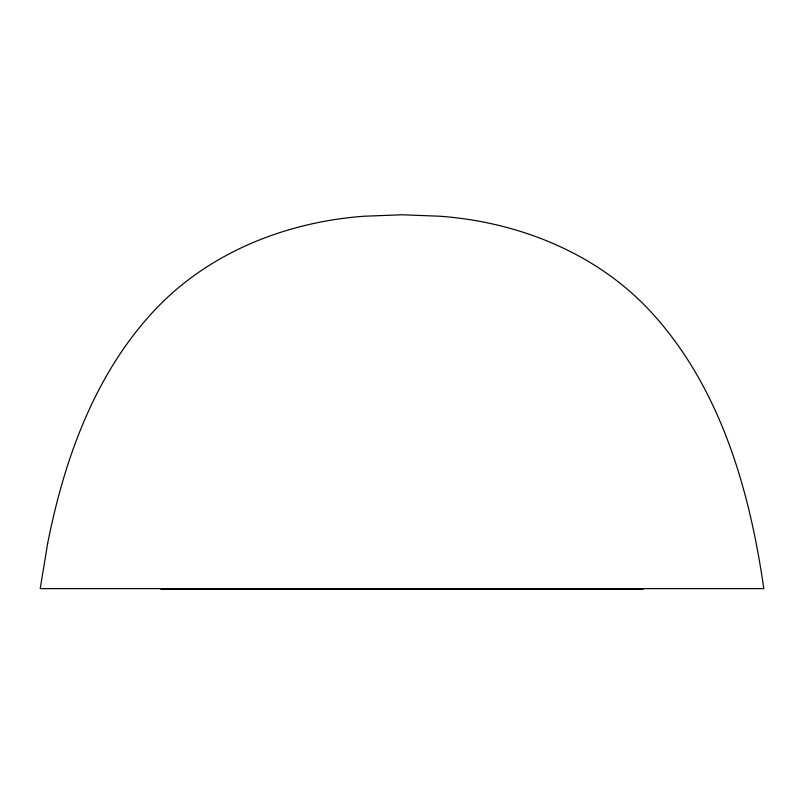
<?xml version="1.0" encoding="UTF-8"?>
<svg xmlns="http://www.w3.org/2000/svg" width="804" height="804" viewBox="0 0 804 804"><rect width="100%" height="100%" fill="white"/><g stroke="black" fill="none" stroke-linecap="round" stroke-linejoin="round"><path stroke-width="1.21" d="M160.8 589.231L643.2 589.231M47.667 543.353L40.2 588.629L763.8 588.629C749.368 487.897 719.218 383.729 647.511 308.233C593.503 251.742 516.841 221.834 439.758 216.226L402 214.768L364.242 216.226C287.169 221.834 210.497 251.742 156.489 308.233C95.495 372.162 64.511 458.089 47.667 543.353"/></g></svg>
